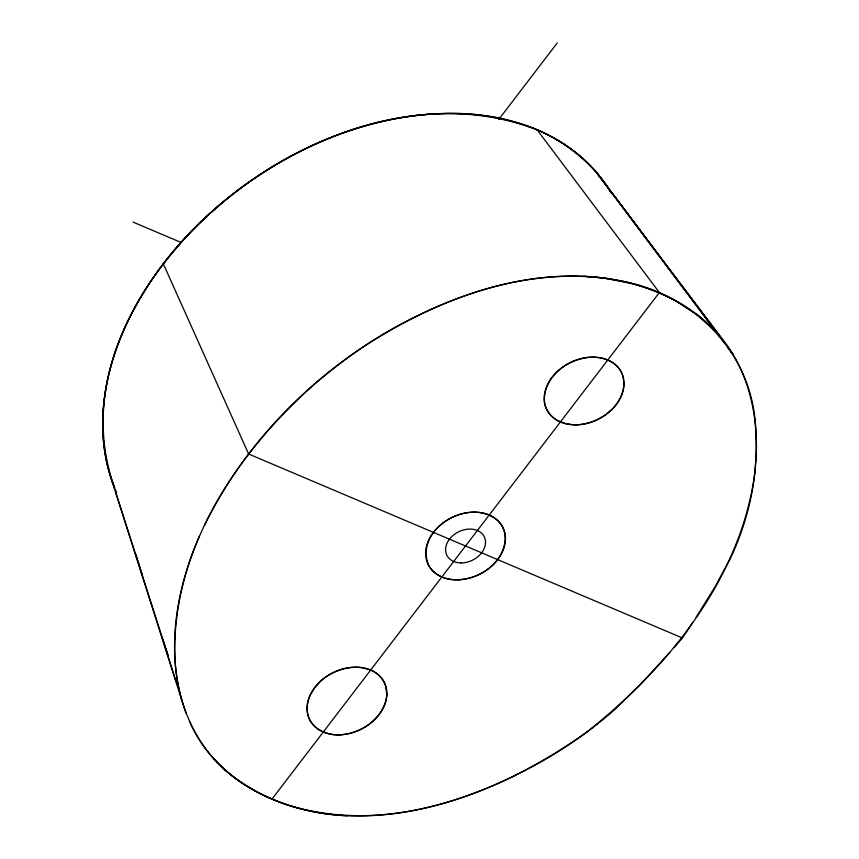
<?xml version="1.0" encoding="UTF-8"?>
<svg xmlns="http://www.w3.org/2000/svg" width="859" height="859" viewBox="0 0 859 859"><rect width="100%" height="100%" fill="white"/><g stroke="black" fill="none" stroke-linecap="round" stroke-linejoin="round"><path stroke-width="1.29" d="M755.952 460.929C758.68 418.44 749.714 373.515 722.763 339.584L595.448 171.07L590.069 165.304A240.327 181.925 -26.5 0 0 537.122 129.763C415.777 83.473 278.756 142.669 191.987 230.599A350.998 265.71 -26.5 0 0 163.156 263.992C118.832 322.007 88.928 399.371 109.211 472.343L181.517 699.323M199.556 535.952C175.268 591.003 164.67 655.739 186.188 713.421M124.501 328.439C107.633 366.224 98.656 408.401 104.444 449.74A266.891 202.037 -26.5 0 0 114.44 487.386M729.495 559.939L715.407 586.235L696.058 617.363M204.41 525.407C245.116 442.353 313.17 373.88 393.293 328.331C456.891 293.102 530.454 268.888 603.866 277.994A248.745 188.304 -26.5 0 1 659.862 293.241A247.413 187.294 -26.5 0 1 704.842 320.89L714.012 329.62L722.763 339.584M692.687 622.528L682.443 637.99L674.025 647.632M610.309 191.439C589.21 156.767 553.4 132.715 514.627 122.021A247.263 187.176 -26.5 0 0 473.513 114.44C416.336 109.587 358.74 123.428 307.254 147.92A294.186 222.696 -26.5 0 0 263.788 172.101C163.156 236.676 69.88 363.744 114.655 488.041M498.746 119.444L557.244 42.95M271.959 799.117L659.121 292.876M669.805 652.443L639.483 685.514L616.29 707.945M361.381 348.099C435.889 299.211 527.115 264.024 617.31 280.249C693.009 292.532 753.483 352.415 755.78 430.681A407.155 308.22 -26.5 0 1 754.954 472.021C741.102 578.075 668.613 667.26 587.126 731.814C503.02 791.869 393.197 836.398 289.58 805.635A252.718 191.299 -26.5 0 1 247.693 786.661C222.417 771.457 201.607 748.79 189.646 721.743M515.454 775.409C457.536 803.348 392.402 822.138 327.655 814.085M347.369 815.814C302.604 813.677 257.313 798.709 223.598 768.504C191.825 740.039 176.213 697.433 174.828 655.471C172.262 547.935 238.147 451.19 316.08 382.706A439.217 332.487 -26.5 0 1 361.381 348.099M583.712 276.19L603.641 277.962L632.353 283.685A252.718 191.299 -26.5 0 1 675.636 300.843L697.959 315.317L716.868 332.658M558.307 420.846L565.415 423.562L573.114 424.733A42.08 31.847 -26.5 0 0 597.714 419.471L605.176 415.101L611.823 409.518A42.381 32.084 -26.5 0 0 623.849 383.382L623.204 377.552A39.997 30.28 -26.5 0 0 613.713 363.389C606.25 358.128 596.865 356.582 587.91 357.484A42.316 32.03 -26.5 0 0 566.21 364.957C553.11 372.763 542.834 387.108 544.585 402.914A42.735 32.352 -26.5 0 0 558.307 420.846M132.995 222.073L181.056 242.453M682.443 637.99L248.627 454.003L163.296 263.799M124.491 328.439A330.103 249.894 -26.5 0 1 163.317 263.81A330.103 249.894 -26.5 0 1 218.143 205.967C284.479 149.552 369.993 111.638 458.105 113.42A240.767 182.258 -26.5 0 1 537.122 129.752C567.584 142.884 594.503 164.66 611.587 193.296M223.319 768.44L214.202 759.335M707.054 319.516L711.735 325.54M719.541 335.848L662.729 260.621M712.949 327.526L595.448 171.07L663.03 261.125M664.641 263.262L712.1 326.517M716.932 332.948L724.975 343.664M727.39 346.886L733.028 354.391L727.401 346.864M537.1 129.784L659.884 293.209M716.964 332.895L718.564 335.042M720.175 337.19L724.996 343.643M660.635 257.818L612.37 193.221M605.327 183.525L612.156 194.198M115.192 489.265L116.62 492.497M111.767 480.374L114.719 488.18M115.772 492.4L167.881 655.159L161.76 636.54M164.026 643.37L176.095 681.745M135.851 554.388L141.918 573.909M616.44 708.063A338.392 256.154 -26.5 0 1 515.368 775.226M327.633 814.117A247.413 187.294 -26.5 0 1 272.754 799.407A247.897 187.659 -26.5 0 1 223.286 768.472M755.705 460.972A338.392 256.154 -26.5 0 1 729.699 559.971M505.199 536.682C505.607 564.674 473.717 583.948 448.001 578.945A43.369 32.835 -26.5 0 1 428.748 565.437C413.834 529.541 468.219 497.146 496.534 519.631A41.812 31.654 -26.5 0 1 505.199 536.682M386.775 694.115C386.142 708.546 375.845 720.583 363.851 727.648A42.832 32.417 -26.5 0 1 343.16 734.509C328.696 736.603 311.141 729.613 307.758 714.108A42.606 32.255 -26.5 0 1 310.443 694.781L314.491 687.941L320.182 681.574A41.812 31.643 -26.5 0 1 335.128 671.813A42.488 32.159 -26.5 0 1 362.519 667.819L370.497 669.956A42.553 32.212 -26.5 0 1 385.562 685.997L386.775 694.115M577.431 424.797A41.747 31.6 -26.5 0 0 621.519 372.484A41.747 31.6 -26.5 0 0 553.325 375.651A41.747 31.6 -26.5 0 0 577.431 424.797M458.878 579.814A41.747 31.6 -26.5 0 0 502.966 527.501A41.747 31.6 -26.5 0 0 434.761 530.669A41.747 31.6 -26.5 0 0 458.878 579.814M340.325 734.832A41.747 31.6 -26.5 0 0 384.413 682.529A41.747 31.6 -26.5 0 0 316.209 685.686A41.747 31.6 -26.5 0 0 340.325 734.832M460.961 562.935A20.874 15.806 -26.5 0 0 484.659 537.67A20.874 15.806 -26.5 0 0 450.996 537.39A20.874 15.806 -26.5 0 0 460.961 562.935"/></g></svg>
